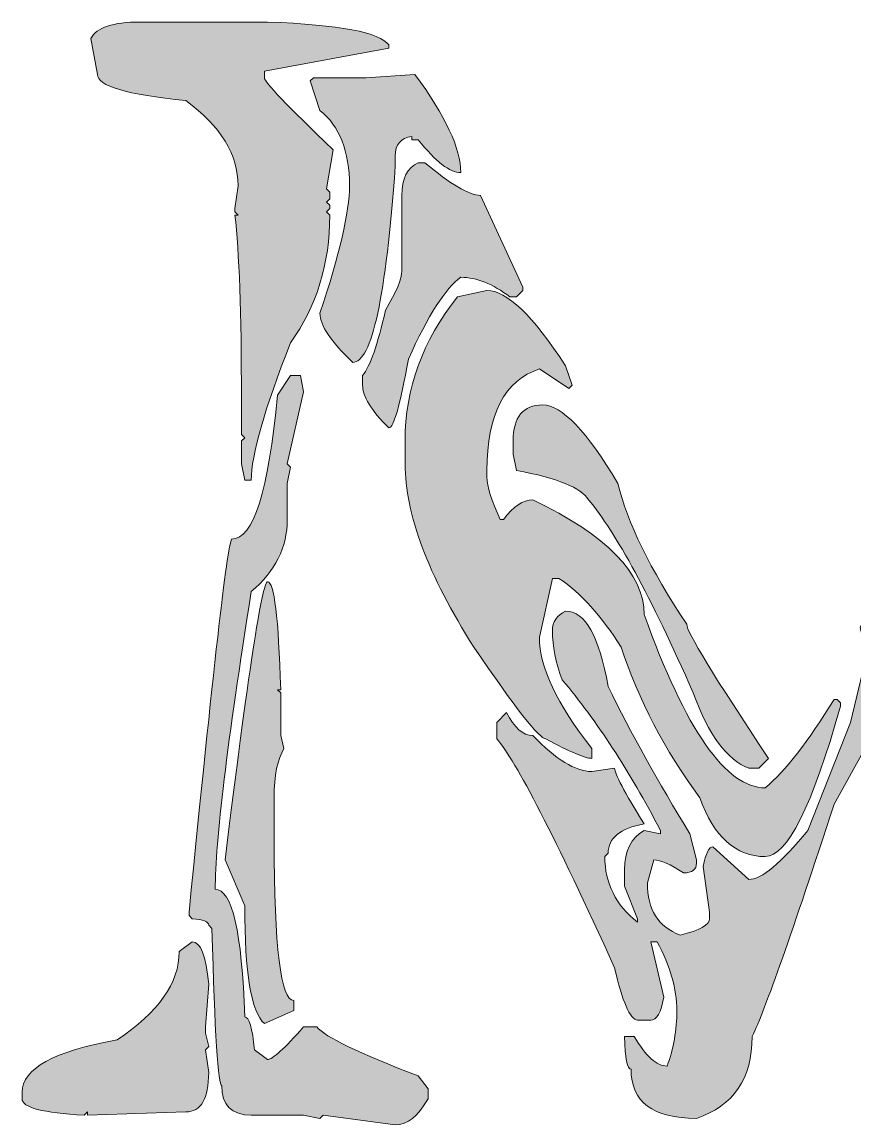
# Model space of a CAD drawing. Header units: inches. Extents: x 20 to 242, y -160 to -20.
# Drawn here: x 20 to 27.2, y -30.34 to -20.79 of the extents above; entities that cross this region are included whole.
import ezdxf

# ---------------------------------------------------------------- set-up
doc = ezdxf.new("R2010")
doc.units = ezdxf.units.IN
doc.header["$MEASUREMENT"] = 0
doc.layers.add('Layer 1', color=7, linetype='Continuous')

# ---------------------------------------------------------------- blocks, each defined once
blk = doc.blocks.new('block 3')
at = {"layer": 'Layer 1'}
h = blk.add_hatch(color=7, dxfattribs=at)
h.dxf.hatch_style = 2
edge = h.paths.add_edge_path()
edge.add_spline(control_points=[(21.4159, -21.4728), (21.7181, -21.6946), (21.8691, -21.9401), (21.8691, -22.209), (21.8691, -22.209), (21.8409, -22.4073), (21.8409, -22.4073), (21.8409, -22.4073), (21.8409, -22.4357), (21.8409, -22.4357), (21.8409, -22.4357), (21.8691, -22.4639), (21.8691, -22.4639), (21.8691, -22.4639), (21.8409, -22.4639), (21.8409, -22.4639), (21.8786, -22.7802), (21.8974, -23.3088), (21.8974, -24.0499), (21.8974, -24.0499), (21.8974, -24.3615), (21.8974, -24.3615), (21.8974, -24.3615), (21.9258, -24.3897), (21.9258, -24.3897), (21.9258, -24.3897), (21.8974, -24.418), (21.8974, -24.418), (21.8974, -24.418), (21.8974, -24.6163), (21.8974, -24.6163), (21.8974, -24.6163), (21.9258, -24.7579), (21.9258, -24.7579), (21.9258, -24.7579), (21.9825, -24.7579), (21.9825, -24.7579), (21.9825, -24.5408), (22.0957, -24.1445), (22.3223, -23.5684), (22.5489, -23.2523), (22.662, -22.8841), (22.662, -22.4639), (22.662, -22.4639), (22.6338, -22.4357), (22.6338, -22.4357), (22.6338, -22.4357), (22.662, -22.4073), (22.662, -22.4073), (22.662, -22.4073), (22.662, -22.379), (22.662, -22.379), (22.662, -22.379), (22.6338, -22.3508), (22.6338, -22.3508), (22.6338, -22.3508), (22.662, -22.3223), (22.662, -22.3223), (22.662, -22.3223), (22.662, -22.2657), (22.662, -22.2657), (22.662, -22.2657), (22.6338, -22.2374), (22.6338, -22.2374), (22.6338, -22.2374), (22.6904, -21.8976), (22.6904, -21.8976), (22.2939, -21.52), (22.0957, -21.3124), (22.0957, -21.2745), (22.0957, -21.2745), (22.0957, -21.2178), (22.0957, -21.2178), (22.0957, -21.2178), (23.1719, -21.0196), (23.1719, -21.0196), (23.1719, -21.0196), (23.1719, -20.9913), (23.1719, -20.9913), (23.0963, -20.8828), (22.7471, -20.8167), (22.1241, -20.7931), (22.1241, -20.7931), (21.0196, -20.7931), (21.0196, -20.7931), (20.7882, -20.7931), (20.6466, -20.8403), (20.5948, -20.9347), (20.5948, -20.9347), (20.6513, -21.2463), (20.6513, -21.2463), (20.6513, -21.3453), (20.9062, -21.4209), (21.4159, -21.4728)], knot_values=[0, 0, 0, 0, 1, 1, 1, 2, 2, 2, 3, 3, 3, 4, 4, 4, 5, 5, 5, 6, 6, 6, 7, 7, 7, 8, 8, 8, 9, 9, 9, 10, 10, 10, 11, 11, 11, 12, 12, 12, 13, 13, 13, 14, 14, 14, 15, 15, 15, 16, 16, 16, 17, 17, 17, 18, 18, 18, 19, 19, 19, 20, 20, 20, 21, 21, 21, 22, 22, 22, 23, 23, 23, 24, 24, 24, 25, 25, 25, 26, 26, 26, 27, 27, 27, 28, 28, 28, 29, 29, 29, 30, 30, 30, 31, 31, 31, 31], degree=3, periodic=1)
h = blk.add_hatch(color=7, dxfattribs=at)
h.dxf.hatch_style = 2
edge = h.paths.add_edge_path()
edge.add_spline(control_points=[(28.666, -23.8516), (28.666, -23.8516), (28.6377, -23.8516), (28.6377, -23.8516), (28.5432, -23.9083), (28.4961, -23.9744), (28.4961, -24.0499), (28.4961, -24.0499), (28.4677, -24.0499), (28.4677, -24.0499), (28.4677, -24.0499), (28.4677, -24.0216), (28.4677, -24.0216), (28.4867, -23.9083), (28.5149, -23.8516), (28.5528, -23.8516), (28.6754, -23.5448), (28.7888, -23.3183), (28.8927, -23.1719), (29.813, -22.3272), (30.6343, -21.7608), (31.3564, -21.4728), (32.0125, -21.2886), (32.3429, -21.1755), (32.3477, -21.1329), (32.3477, -21.1329), (32.3477, -21.048), (32.3477, -21.048), (32.2957, -20.9441), (32.2203, -20.8687), (32.1211, -20.8213), (32.1211, -20.8213), (31.7529, -20.8213), (31.7529, -20.8213), (31.7529, -20.8213), (31.0732, -20.8497), (31.0732, -20.8497), (29.9593, -20.8497), (29.4024, -20.9347), (29.4024, -21.1047), (29.4024, -21.1047), (29.4306, -21.1896), (29.4306, -21.1896), (29.7563, -21.1896), (29.9923, -21.284), (30.1387, -21.4728), (30.1387, -21.4728), (30.1103, -21.5577), (30.1103, -21.5577), (30.1103, -21.7088), (29.7327, -22.0863), (28.9776, -22.6904), (28.9776, -22.6339), (28.9586, -22.6055), (28.9209, -22.6055), (28.9209, -22.6055), (28.8927, -22.6055), (28.8927, -22.6055), (28.8927, -22.6055), (28.8642, -22.6339), (28.8642, -22.6339), (28.6518, -23.1059), (28.5103, -23.3702), (28.4395, -23.4268), (28.3356, -23.7808), (28.2412, -23.9791), (28.1563, -24.0216), (28.1563, -24.1019), (27.8541, -24.7721), (27.25, -26.0324), (27.2593, -26.1078), (27.2878, -26.1455), (27.335, -26.1455), (27.335, -26.1455), (27.1651, -26.8537), (27.1651, -26.8537), (27.1651, -26.8537), (26.7968, -27.7882), (26.7968, -27.7882), (26.5655, -28.0713), (26.3957, -28.2129), (26.2871, -28.2129), (26.2871, -28.2129), (25.9755, -27.9298), (25.9755, -27.9298), (25.9424, -27.9298), (25.9142, -27.9864), (25.8906, -28.0998), (25.8906, -28.0998), (25.9473, -28.4961), (25.9473, -28.4961), (25.9473, -28.4961), (25.9473, -28.5528), (25.9473, -28.5528), (25.9473, -28.6048), (25.8623, -28.652), (25.6923, -28.6944), (25.5035, -28.6236), (25.4091, -28.4727), (25.4091, -28.2414), (25.4091, -28.2414), (25.4658, -28.0431), (25.4658, -28.0431), (25.5225, -28.0431), (25.6074, -28.0808), (25.7208, -28.1563), (25.7962, -28.1563), (25.8339, -28.128), (25.8339, -28.0713), (25.8339, -28.0713), (25.8339, -28.0431), (25.8339, -28.0431), (25.8339, -28.0431), (25.7774, -27.8166), (25.7774, -27.8166), (25.5035, -27.3729), (25.2676, -26.9481), (25.0693, -26.5421), (24.9938, -26.1078), (24.871, -25.8908), (24.7012, -25.8908), (24.6256, -25.9285), (24.5878, -25.9852), (24.5878, -26.0606), (24.5878, -26.1929), (24.6163, -26.3345), (24.6729, -26.4854), (24.9702, -26.8394), (25.2534, -27.2738), (25.5225, -27.7882), (25.5225, -27.7882), (25.5225, -27.8166), (25.5225, -27.8166), (25.5225, -27.8166), (25.3809, -27.7882), (25.3809, -27.7882), (25.2676, -27.8543), (25.2109, -27.9676), (25.2109, -28.128), (25.2109, -28.128), (25.2109, -28.2696), (25.2109, -28.2696), (25.2109, -28.2696), (25.3242, -28.5528), (25.3242, -28.5528), (25.3242, -28.5528), (25.3242, -28.5812), (25.3242, -28.5812), (25.1354, -28.435), (25.041, -28.246), (25.041, -28.0147), (25.041, -28.0147), (25.0693, -27.9864), (25.0693, -27.9864), (25.0693, -27.8543), (25.1732, -27.7694), (25.3809, -27.7315), (25.2109, -27.4578), (25.126, -27.2974), (25.126, -27.25), (25.126, -27.25), (24.9277, -27.2785), (24.9277, -27.2785), (24.7861, -27.2785), (24.6163, -27.1746), (24.418, -26.9668), (24.3331, -26.9668), (24.2575, -26.9009), (24.1915, -26.7686), (24.1915, -26.7686), (24.1064, -26.8537), (24.1064, -26.8537), (24.1064, -26.8537), (24.1064, -26.9953), (24.1064, -26.9953), (24.2716, -27.1841), (24.6114, -27.8448), (25.126, -28.9776), (25.1921, -29.2704), (25.2581, -29.4213), (25.3242, -29.4308), (25.3242, -29.4308), (25.4376, -29.4308), (25.4376, -29.4308), (25.4894, -29.4308), (25.5271, -29.3646), (25.5507, -29.2325), (25.5507, -29.2325), (25.4376, -28.7511), (25.4376, -28.7511), (25.4376, -28.7511), (25.4941, -28.7511), (25.4941, -28.7511), (25.6074, -28.9635), (25.6641, -29.1617), (25.6641, -29.3459), (25.6641, -29.5157), (25.6357, -29.6762), (25.5792, -29.8273), (25.4894, -29.8273), (25.395, -29.7422), (25.296, -29.5724), (25.296, -29.5724), (25.2109, -29.5724), (25.2109, -29.5724), (25.2155, -29.7612), (25.2345, -29.8556), (25.2676, -29.8556), (25.2676, -30.1387), (25.4563, -30.2803), (25.8339, -30.2803), (26.1548, -30.1718), (26.3154, -29.9358), (26.3154, -29.5724), (26.4287, -29.3364), (26.6647, -28.6661), (27.0235, -27.5616), (27.0235, -27.5616), (27.3067, -27.0519), (27.3067, -27.0519), (27.3067, -27.0519), (28.6944, -23.9365), (28.6944, -23.9365), (28.6944, -23.9365), (28.666, -23.8516), (28.666, -23.8516)], knot_values=[0, 0, 0, 0, 1, 1, 1, 2, 2, 2, 3, 3, 3, 4, 4, 4, 5, 5, 5, 6, 6, 6, 7, 7, 7, 8, 8, 8, 9, 9, 9, 10, 10, 10, 11, 11, 11, 12, 12, 12, 13, 13, 13, 14, 14, 14, 15, 15, 15, 16, 16, 16, 17, 17, 17, 18, 18, 18, 19, 19, 19, 20, 20, 20, 21, 21, 21, 22, 22, 22, 23, 23, 23, 24, 24, 24, 25, 25, 25, 26, 26, 26, 27, 27, 27, 28, 28, 28, 29, 29, 29, 30, 30, 30, 31, 31, 31, 32, 32, 32, 33, 33, 33, 34, 34, 34, 35, 35, 35, 36, 36, 36, 37, 37, 37, 38, 38, 38, 39, 39, 39, 40, 40, 40, 41, 41, 41, 42, 42, 42, 43, 43, 43, 44, 44, 44, 45, 45, 45, 46, 46, 46, 47, 47, 47, 48, 48, 48, 49, 49, 49, 50, 50, 50, 51, 51, 51, 52, 52, 52, 53, 53, 53, 54, 54, 54, 55, 55, 55, 56, 56, 56, 57, 57, 57, 58, 58, 58, 59, 59, 59, 60, 60, 60, 61, 61, 61, 62, 62, 62, 63, 63, 63, 64, 64, 64, 65, 65, 65, 66, 66, 66, 67, 67, 67, 68, 68, 68, 69, 69, 69, 70, 70, 70, 71, 71, 71, 72, 72, 72, 73, 73, 73, 74, 74, 74, 75, 75, 75, 75], degree=3, periodic=1)
h = blk.add_hatch(color=7, dxfattribs=at)
h.dxf.hatch_style = 2
edge = h.paths.add_edge_path()
edge.add_spline(control_points=[(22.5204, -21.2745), (22.5204, -21.2745), (22.4922, -21.3028), (22.4922, -21.3028), (22.4922, -21.3028), (22.5771, -21.5577), (22.5771, -21.5577), (22.7471, -21.6946), (22.832, -21.9117), (22.832, -22.209), (22.832, -22.4357), (22.7471, -22.8038), (22.5771, -23.3135), (22.5771, -23.4175), (22.6715, -23.5591), (22.8603, -23.7384), (23.0255, -23.7384), (23.1481, -23.1719), (23.2286, -22.0392), (23.2286, -22.0392), (23.2286, -21.9542), (23.2286, -21.9542), (23.2286, -21.8504), (23.2756, -21.7939), (23.3702, -21.7842), (23.3702, -21.7842), (23.3702, -21.8126), (23.3702, -21.8126), (23.3702, -21.8126), (23.4268, -21.8126), (23.4268, -21.8126), (23.5777, -22.0014), (23.7004, -22.0958), (23.7949, -22.0958), (23.7949, -21.8881), (23.6627, -21.6049), (23.3984, -21.2463), (23.3984, -21.2463), (22.9736, -21.2745), (22.9736, -21.2745), (22.9736, -21.2745), (22.5204, -21.2745), (22.5204, -21.2745)], knot_values=[0, 0, 0, 0, 1, 1, 1, 2, 2, 2, 3, 3, 3, 4, 4, 4, 5, 5, 5, 6, 6, 6, 7, 7, 7, 8, 8, 8, 9, 9, 9, 10, 10, 10, 11, 11, 11, 12, 12, 12, 13, 13, 13, 14, 14, 14, 14], degree=3, periodic=1)
h = blk.add_hatch(color=7, dxfattribs=at)
h.dxf.hatch_style = 2
edge = h.paths.add_edge_path()
edge.add_spline(control_points=[(23.4268, -22.0109), (23.3323, -22.0533), (23.2851, -22.1478), (23.2851, -22.2941), (23.2851, -22.2941), (23.2851, -22.9454), (23.2851, -22.9454), (23.2851, -23.0162), (23.2379, -23.1295), (23.1435, -23.2852), (23.0773, -23.5826), (23.0114, -23.7715), (22.9454, -23.8516), (22.9454, -23.8516), (22.9454, -23.9365), (22.9454, -23.9365), (22.9454, -24.0311), (23.0208, -24.1538), (23.1719, -24.3048), (23.2143, -24.3048), (23.2709, -24.1066), (23.3417, -23.71), (23.5118, -23.3324), (23.6627, -23.0965), (23.7949, -23.0021), (23.9317, -23.0021), (24.0733, -23.0587), (24.2197, -23.1719), (24.2197, -23.1719), (24.2764, -23.1719), (24.2764, -23.1719), (24.2764, -23.1719), (24.3331, -23.1154), (24.3331, -23.1154), (24.3331, -23.1154), (24.3331, -23.087), (24.3331, -23.087), (24.3331, -23.087), (23.9648, -22.2941), (23.9648, -22.2941), (23.8657, -22.2894), (23.7052, -22.1949), (23.4833, -22.0109), (23.4833, -22.0109), (23.4268, -22.0109), (23.4268, -22.0109)], knot_values=[0, 0, 0, 0, 1, 1, 1, 2, 2, 2, 3, 3, 3, 4, 4, 4, 5, 5, 5, 6, 6, 6, 7, 7, 7, 8, 8, 8, 9, 9, 9, 10, 10, 10, 11, 11, 11, 12, 12, 12, 13, 13, 13, 14, 14, 14, 15, 15, 15, 15], degree=3, periodic=1)
h = blk.add_hatch(color=7, dxfattribs=at)
h.dxf.hatch_style = 2
edge = h.paths.add_edge_path()
edge.add_spline(control_points=[(24.5313, -26.9953), (24.7389, -27.1084), (24.871, -27.1651), (24.9277, -27.1651), (24.9277, -27.1651), (24.9277, -27.0802), (24.9277, -27.0802), (24.6256, -26.6931), (24.4747, -26.3722), (24.4747, -26.1173), (24.4747, -26.1173), (24.5878, -25.6076), (24.5878, -25.6076), (24.5878, -25.6076), (24.6445, -25.6076), (24.6445, -25.6076), (24.8333, -25.7349), (25.0126, -25.9331), (25.1826, -26.2022), (25.3337, -26.6601), (25.5602, -27.0943), (25.8623, -27.505), (25.985, -27.8448), (26.1738, -28.0147), (26.4287, -28.0147), (26.6175, -28.0147), (26.8346, -27.5806), (27.08, -26.7121), (27.08, -26.7121), (27.08, -26.6837), (27.08, -26.6837), (27.08, -26.6837), (27.0518, -26.6554), (27.0518, -26.6554), (27.0518, -26.6554), (27.0235, -26.6554), (27.0235, -26.6554), (26.8015, -27.0189), (26.6032, -27.2738), (26.4287, -27.42), (26.0889, -27.42), (25.7395, -26.9198), (25.3809, -25.919), (25.3809, -25.565), (25.0598, -25.2347), (24.418, -24.9279), (24.3331, -24.9279), (24.248, -24.9845), (24.1631, -25.0977), (24.1631, -25.0977), (24.1348, -25.0977), (24.1348, -25.0977), (24.0592, -24.9325), (24.0215, -24.8099), (24.0215, -24.7296), (24.0215, -24.7296), (24.0215, -24.6729), (24.0215, -24.6729), (24.0215, -24.1868), (24.1725, -23.8942), (24.4747, -23.7949), (24.4747, -23.7949), (24.7294, -23.965), (24.7294, -23.965), (24.7294, -23.965), (24.7579, -23.9365), (24.7579, -23.9365), (24.7579, -23.9365), (24.7012, -23.7667), (24.7012, -23.7667), (24.418, -23.3324), (24.1915, -23.1154), (24.0215, -23.1154), (24.0215, -23.1154), (23.7665, -23.1719), (23.7665, -23.1719), (23.4646, -23.5497), (23.3135, -23.965), (23.3135, -24.418), (23.3135, -24.418), (23.3135, -24.6163), (23.3135, -24.6163), (23.3135, -25.0507), (23.5118, -25.5792), (23.9081, -26.2022), (24.2669, -26.7309), (24.4747, -26.9953), (24.5313, -26.9953)], knot_values=[0, 0, 0, 0, 1, 1, 1, 2, 2, 2, 3, 3, 3, 4, 4, 4, 5, 5, 5, 6, 6, 6, 7, 7, 7, 8, 8, 8, 9, 9, 9, 10, 10, 10, 11, 11, 11, 12, 12, 12, 13, 13, 13, 14, 14, 14, 15, 15, 15, 16, 16, 16, 17, 17, 17, 18, 18, 18, 19, 19, 19, 20, 20, 20, 21, 21, 21, 22, 22, 22, 23, 23, 23, 24, 24, 24, 25, 25, 25, 26, 26, 26, 27, 27, 27, 28, 28, 28, 29, 29, 29, 29], degree=3, periodic=1)
h = blk.add_hatch(color=7, dxfattribs=at)
h.dxf.hatch_style = 2
edge = h.paths.add_edge_path()
edge.add_spline(control_points=[(22.5489, -29.4875), (22.5489, -29.4875), (22.4355, -29.4875), (22.4355, -29.4875), (22.2703, -29.6762), (22.1664, -29.7706), (22.1241, -29.7706), (22.1241, -29.7706), (22.0107, -29.6857), (22.0107, -29.6857), (21.9918, -29.4969), (21.9635, -29.4024), (21.9258, -29.4024), (21.902, -28.6661), (21.8171, -28.298), (21.6709, -28.298), (21.6709, -27.8874), (21.7747, -27.0283), (21.9825, -25.7208), (22.19, -25.5463), (22.2939, -25.3385), (22.2939, -25.0977), (22.2939, -25.0977), (22.2939, -24.7863), (22.2939, -24.7863), (22.2939, -24.7863), (22.3223, -24.6447), (22.3223, -24.6447), (22.3223, -24.6447), (22.2939, -24.6163), (22.2939, -24.6163), (22.2939, -24.6163), (22.4355, -23.9932), (22.4355, -23.9932), (22.4355, -23.9932), (22.4073, -23.8516), (22.4073, -23.8516), (22.4073, -23.8516), (22.3223, -23.8516), (22.3223, -23.8516), (22.3223, -23.8516), (22.209, -24.0216), (22.209, -24.0216), (22.1334, -24.8524), (22.0013, -25.2677), (21.8125, -25.2677), (21.7747, -25.3244), (21.6519, -26.4005), (21.4444, -28.4961), (21.4444, -28.4961), (21.4444, -28.5245), (21.4444, -28.5245), (21.4444, -28.5245), (21.4726, -28.5528), (21.4726, -28.5528), (21.567, -28.5576), (21.6142, -28.5766), (21.6142, -28.6095), (21.6142, -28.6095), (21.6426, -28.6377), (21.6426, -28.6377), (21.6662, -29.5441), (21.6945, -29.9972), (21.7275, -29.9972), (21.7275, -30.1672), (21.8125, -30.2521), (21.9825, -30.2521), (21.9825, -30.2521), (22.4355, -30.2521), (22.4355, -30.2521), (22.4355, -30.2521), (22.5771, -30.2803), (22.5771, -30.2803), (22.5771, -30.2803), (22.6055, -30.2521), (22.6055, -30.2521), (22.6055, -30.2521), (23.2286, -30.337), (23.2286, -30.337), (23.3323, -30.337), (23.4268, -30.2616), (23.5118, -30.1105), (23.5118, -30.1105), (23.5118, -30.0254), (23.5118, -30.0254), (23.5118, -30.0254), (23.4268, -29.9122), (23.4268, -29.9122), (22.917, -29.7188), (22.6243, -29.5772), (22.5489, -29.4875)], knot_values=[0, 0, 0, 0, 1, 1, 1, 2, 2, 2, 3, 3, 3, 4, 4, 4, 5, 5, 5, 6, 6, 6, 7, 7, 7, 8, 8, 8, 9, 9, 9, 10, 10, 10, 11, 11, 11, 12, 12, 12, 13, 13, 13, 14, 14, 14, 15, 15, 15, 16, 16, 16, 17, 17, 17, 18, 18, 18, 19, 19, 19, 20, 20, 20, 21, 21, 21, 22, 22, 22, 23, 23, 23, 24, 24, 24, 25, 25, 25, 26, 26, 26, 27, 27, 27, 28, 28, 28, 29, 29, 29, 30, 30, 30, 30], degree=3, periodic=1)
h = blk.add_hatch(color=7, dxfattribs=at)
h.dxf.hatch_style = 2
edge = h.paths.add_edge_path()
edge.add_spline(control_points=[(24.248, -24.418), (24.248, -24.418), (24.248, -24.5313), (24.248, -24.5313), (24.248, -24.5313), (24.2764, -24.6729), (24.2764, -24.6729), (24.6304, -24.7391), (24.8379, -24.824), (24.8994, -24.9279), (25.1354, -25.2064), (25.4376, -25.7633), (25.8057, -26.5987), (25.9378, -26.9622), (26.0983, -27.1792), (26.2871, -27.25), (26.2871, -27.25), (26.3721, -27.25), (26.3721, -27.25), (26.3721, -27.25), (26.457, -27.1651), (26.457, -27.1651), (25.985, -26.4571), (25.749, -26.0701), (25.749, -26.0039), (25.4327, -25.5273), (25.2345, -25.1215), (25.1544, -24.7863), (24.8853, -24.3331), (24.6681, -24.1066), (24.5029, -24.1066), (24.3331, -24.1066), (24.248, -24.2104), (24.248, -24.418)], knot_values=[0, 0, 0, 0, 1, 1, 1, 2, 2, 2, 3, 3, 3, 4, 4, 4, 5, 5, 5, 6, 6, 6, 7, 7, 7, 8, 8, 8, 9, 9, 9, 10, 10, 10, 11, 11, 11, 11], degree=3, periodic=1)
h = blk.add_hatch(color=7, dxfattribs=at)
h.dxf.hatch_style = 2
edge = h.paths.add_edge_path()
edge.add_spline(control_points=[(22.1241, -25.6358), (22.0767, -25.6358), (21.9541, -26.4384), (21.7558, -28.0431), (21.7558, -28.0431), (21.9258, -28.4396), (21.9258, -28.4396), (21.9258, -29.0201), (21.9825, -29.36), (22.0957, -29.459), (22.0957, -29.459), (22.3506, -29.3459), (22.3506, -29.3459), (22.3506, -29.3459), (22.3506, -29.2608), (22.3506, -29.2608), (22.2372, -29.2608), (22.1807, -28.7983), (22.1807, -27.8731), (22.1807, -27.8731), (22.1807, -27.505), (22.1807, -27.505), (22.1807, -27.3115), (22.209, -27.1699), (22.2657, -27.0802), (22.2657, -27.0802), (22.2372, -26.9668), (22.2372, -26.9668), (22.2372, -26.9668), (22.2372, -26.5987), (22.2372, -26.5987), (22.2372, -26.5987), (22.209, -26.5705), (22.209, -26.5705), (22.209, -26.5705), (22.2372, -26.5705), (22.2372, -26.5705), (22.2185, -25.9474), (22.1807, -25.6358), (22.1241, -25.6358)], knot_values=[0, 0, 0, 0, 1, 1, 1, 2, 2, 2, 3, 3, 3, 4, 4, 4, 5, 5, 5, 6, 6, 6, 7, 7, 7, 8, 8, 8, 9, 9, 9, 10, 10, 10, 11, 11, 11, 12, 12, 12, 13, 13, 13, 13], degree=3, periodic=1)
h = blk.add_hatch(color=7, dxfattribs=at)
h.dxf.hatch_style = 2
edge = h.paths.add_edge_path()
edge.add_spline(control_points=[(21.6142, -29.1192), (21.5906, -28.8739), (21.5434, -28.7511), (21.4726, -28.7511), (21.4726, -28.7511), (21.3594, -28.836), (21.3594, -28.836), (21.3594, -29.1099), (21.1799, -29.3646), (20.8213, -29.6006), (20.2737, -29.6998), (20, -29.8509), (20, -30.0538), (20, -30.0538), (20, -30.1105), (20, -30.1105), (20, -30.1859), (20.1793, -30.2333), (20.5381, -30.2521), (20.5381, -30.2521), (20.5664, -30.2237), (20.5664, -30.2237), (20.5664, -30.2237), (20.5664, -30.2521), (20.5664, -30.2521), (20.5664, -30.2521), (21.4159, -30.2237), (21.4159, -30.2237), (21.5481, -30.2237), (21.6142, -30.1105), (21.6142, -29.8838), (21.6142, -29.8838), (21.5859, -29.6857), (21.5859, -29.6857), (21.5859, -29.6857), (21.6142, -29.6573), (21.6142, -29.6573), (21.6142, -29.6573), (21.5859, -29.5441), (21.5859, -29.5441), (21.5859, -29.5441), (21.5859, -29.4875), (21.5859, -29.4875), (21.5859, -29.4875), (21.6142, -29.1192), (21.6142, -29.1192)], knot_values=[0, 0, 0, 0, 1, 1, 1, 2, 2, 2, 3, 3, 3, 4, 4, 4, 5, 5, 5, 6, 6, 6, 7, 7, 7, 8, 8, 8, 9, 9, 9, 10, 10, 10, 11, 11, 11, 12, 12, 12, 13, 13, 13, 14, 14, 14, 15, 15, 15, 15], degree=3, periodic=1)
at = {"layer": 'Layer 1', "lineweight": 0}
for points, knots in [([(21.4159, -21.4728), (21.7181, -21.6946), (21.8691, -21.9401), (21.8691, -22.209), (21.8691, -22.209), (21.8409, -22.4073), (21.8409, -22.4073), (21.8409, -22.4073), (21.8409, -22.4357), (21.8409, -22.4357), (21.8409, -22.4357), (21.8691, -22.4639), (21.8691, -22.4639), (21.8691, -22.4639), (21.8409, -22.4639), (21.8409, -22.4639), (21.8786, -22.7802), (21.8974, -23.3088), (21.8974, -24.0499), (21.8974, -24.0499), (21.8974, -24.3615), (21.8974, -24.3615), (21.8974, -24.3615), (21.9258, -24.3897), (21.9258, -24.3897), (21.9258, -24.3897), (21.8974, -24.418), (21.8974, -24.418), (21.8974, -24.418), (21.8974, -24.6163), (21.8974, -24.6163), (21.8974, -24.6163), (21.9258, -24.7579), (21.9258, -24.7579), (21.9258, -24.7579), (21.9825, -24.7579), (21.9825, -24.7579), (21.9825, -24.5408), (22.0957, -24.1445), (22.3223, -23.5684), (22.5489, -23.2523), (22.662, -22.8841), (22.662, -22.4639), (22.662, -22.4639), (22.6338, -22.4357), (22.6338, -22.4357), (22.6338, -22.4357), (22.662, -22.4073), (22.662, -22.4073), (22.662, -22.4073), (22.662, -22.379), (22.662, -22.379), (22.662, -22.379), (22.6338, -22.3508), (22.6338, -22.3508), (22.6338, -22.3508), (22.662, -22.3223), (22.662, -22.3223), (22.662, -22.3223), (22.662, -22.2657), (22.662, -22.2657), (22.662, -22.2657), (22.6338, -22.2374), (22.6338, -22.2374), (22.6338, -22.2374), (22.6904, -21.8976), (22.6904, -21.8976), (22.2939, -21.52), (22.0957, -21.3124), (22.0957, -21.2745), (22.0957, -21.2745), (22.0957, -21.2178), (22.0957, -21.2178), (22.0957, -21.2178), (23.1719, -21.0196), (23.1719, -21.0196), (23.1719, -21.0196), (23.1719, -20.9913), (23.1719, -20.9913), (23.0963, -20.8828), (22.7471, -20.8167), (22.1241, -20.7931), (22.1241, -20.7931), (21.0196, -20.7931), (21.0196, -20.7931), (20.7882, -20.7931), (20.6466, -20.8403), (20.5948, -20.9347), (20.5948, -20.9347), (20.6513, -21.2463), (20.6513, -21.2463), (20.6513, -21.3453), (20.9062, -21.4209), (21.4159, -21.4728)], [0, 0, 0, 0, 1, 1, 1, 2, 2, 2, 3, 3, 3, 4, 4, 4, 5, 5, 5, 6, 6, 6, 7, 7, 7, 8, 8, 8, 9, 9, 9, 10, 10, 10, 11, 11, 11, 12, 12, 12, 13, 13, 13, 14, 14, 14, 15, 15, 15, 16, 16, 16, 17, 17, 17, 18, 18, 18, 19, 19, 19, 20, 20, 20, 21, 21, 21, 22, 22, 22, 23, 23, 23, 24, 24, 24, 25, 25, 25, 26, 26, 26, 27, 27, 27, 28, 28, 28, 29, 29, 29, 30, 30, 30, 31, 31, 31, 31]), ([(28.666, -23.8516), (28.666, -23.8516), (28.6377, -23.8516), (28.6377, -23.8516), (28.5432, -23.9083), (28.4961, -23.9744), (28.4961, -24.0499), (28.4961, -24.0499), (28.4677, -24.0499), (28.4677, -24.0499), (28.4677, -24.0499), (28.4677, -24.0216), (28.4677, -24.0216), (28.4867, -23.9083), (28.5149, -23.8516), (28.5528, -23.8516), (28.6754, -23.5448), (28.7888, -23.3183), (28.8927, -23.1719), (29.813, -22.3272), (30.6343, -21.7608), (31.3564, -21.4728), (32.0125, -21.2886), (32.3429, -21.1755), (32.3477, -21.1329), (32.3477, -21.1329), (32.3477, -21.048), (32.3477, -21.048), (32.2957, -20.9441), (32.2203, -20.8687), (32.1211, -20.8213), (32.1211, -20.8213), (31.7529, -20.8213), (31.7529, -20.8213), (31.7529, -20.8213), (31.0732, -20.8497), (31.0732, -20.8497), (29.9593, -20.8497), (29.4024, -20.9347), (29.4024, -21.1047), (29.4024, -21.1047), (29.4306, -21.1896), (29.4306, -21.1896), (29.7563, -21.1896), (29.9923, -21.284), (30.1387, -21.4728), (30.1387, -21.4728), (30.1103, -21.5577), (30.1103, -21.5577), (30.1103, -21.7088), (29.7327, -22.0863), (28.9776, -22.6904), (28.9776, -22.6339), (28.9586, -22.6055), (28.9209, -22.6055), (28.9209, -22.6055), (28.8927, -22.6055), (28.8927, -22.6055), (28.8927, -22.6055), (28.8642, -22.6339), (28.8642, -22.6339), (28.6518, -23.1059), (28.5103, -23.3702), (28.4395, -23.4268), (28.3356, -23.7808), (28.2412, -23.9791), (28.1563, -24.0216), (28.1563, -24.1019), (27.8541, -24.7721), (27.25, -26.0324), (27.2593, -26.1078), (27.2878, -26.1455), (27.335, -26.1455), (27.335, -26.1455), (27.1651, -26.8537), (27.1651, -26.8537), (27.1651, -26.8537), (26.7968, -27.7882), (26.7968, -27.7882), (26.5655, -28.0713), (26.3957, -28.2129), (26.2871, -28.2129), (26.2871, -28.2129), (25.9755, -27.9298), (25.9755, -27.9298), (25.9424, -27.9298), (25.9142, -27.9864), (25.8906, -28.0998), (25.8906, -28.0998), (25.9473, -28.4961), (25.9473, -28.4961), (25.9473, -28.4961), (25.9473, -28.5528), (25.9473, -28.5528), (25.9473, -28.6048), (25.8623, -28.652), (25.6923, -28.6944), (25.5035, -28.6236), (25.4091, -28.4727), (25.4091, -28.2414), (25.4091, -28.2414), (25.4658, -28.0431), (25.4658, -28.0431), (25.5225, -28.0431), (25.6074, -28.0808), (25.7208, -28.1563), (25.7962, -28.1563), (25.8339, -28.128), (25.8339, -28.0713), (25.8339, -28.0713), (25.8339, -28.0431), (25.8339, -28.0431), (25.8339, -28.0431), (25.7774, -27.8166), (25.7774, -27.8166), (25.5035, -27.3729), (25.2676, -26.9481), (25.0693, -26.5421), (24.9938, -26.1078), (24.871, -25.8908), (24.7012, -25.8908), (24.6256, -25.9285), (24.5878, -25.9852), (24.5878, -26.0606), (24.5878, -26.1929), (24.6163, -26.3345), (24.6729, -26.4854), (24.9702, -26.8394), (25.2534, -27.2738), (25.5225, -27.7882), (25.5225, -27.7882), (25.5225, -27.8166), (25.5225, -27.8166), (25.5225, -27.8166), (25.3809, -27.7882), (25.3809, -27.7882), (25.2676, -27.8543), (25.2109, -27.9676), (25.2109, -28.128), (25.2109, -28.128), (25.2109, -28.2696), (25.2109, -28.2696), (25.2109, -28.2696), (25.3242, -28.5528), (25.3242, -28.5528), (25.3242, -28.5528), (25.3242, -28.5812), (25.3242, -28.5812), (25.1354, -28.435), (25.041, -28.246), (25.041, -28.0147), (25.041, -28.0147), (25.0693, -27.9864), (25.0693, -27.9864), (25.0693, -27.8543), (25.1732, -27.7694), (25.3809, -27.7315), (25.2109, -27.4578), (25.126, -27.2974), (25.126, -27.25), (25.126, -27.25), (24.9277, -27.2785), (24.9277, -27.2785), (24.7861, -27.2785), (24.6163, -27.1746), (24.418, -26.9668), (24.3331, -26.9668), (24.2575, -26.9009), (24.1915, -26.7686), (24.1915, -26.7686), (24.1064, -26.8537), (24.1064, -26.8537), (24.1064, -26.8537), (24.1064, -26.9953), (24.1064, -26.9953), (24.2716, -27.1841), (24.6114, -27.8448), (25.126, -28.9776), (25.1921, -29.2704), (25.2581, -29.4213), (25.3242, -29.4308), (25.3242, -29.4308), (25.4376, -29.4308), (25.4376, -29.4308), (25.4894, -29.4308), (25.5271, -29.3646), (25.5507, -29.2325), (25.5507, -29.2325), (25.4376, -28.7511), (25.4376, -28.7511), (25.4376, -28.7511), (25.4941, -28.7511), (25.4941, -28.7511), (25.6074, -28.9635), (25.6641, -29.1617), (25.6641, -29.3459), (25.6641, -29.5157), (25.6357, -29.6762), (25.5792, -29.8273), (25.4894, -29.8273), (25.395, -29.7422), (25.296, -29.5724), (25.296, -29.5724), (25.2109, -29.5724), (25.2109, -29.5724), (25.2155, -29.7612), (25.2345, -29.8556), (25.2676, -29.8556), (25.2676, -30.1387), (25.4563, -30.2803), (25.8339, -30.2803), (26.1548, -30.1718), (26.3154, -29.9358), (26.3154, -29.5724), (26.4287, -29.3364), (26.6647, -28.6661), (27.0235, -27.5616), (27.0235, -27.5616), (27.3067, -27.0519), (27.3067, -27.0519), (27.3067, -27.0519), (28.6944, -23.9365), (28.6944, -23.9365), (28.6944, -23.9365), (28.666, -23.8516), (28.666, -23.8516)], [0, 0, 0, 0, 1, 1, 1, 2, 2, 2, 3, 3, 3, 4, 4, 4, 5, 5, 5, 6, 6, 6, 7, 7, 7, 8, 8, 8, 9, 9, 9, 10, 10, 10, 11, 11, 11, 12, 12, 12, 13, 13, 13, 14, 14, 14, 15, 15, 15, 16, 16, 16, 17, 17, 17, 18, 18, 18, 19, 19, 19, 20, 20, 20, 21, 21, 21, 22, 22, 22, 23, 23, 23, 24, 24, 24, 25, 25, 25, 26, 26, 26, 27, 27, 27, 28, 28, 28, 29, 29, 29, 30, 30, 30, 31, 31, 31, 32, 32, 32, 33, 33, 33, 34, 34, 34, 35, 35, 35, 36, 36, 36, 37, 37, 37, 38, 38, 38, 39, 39, 39, 40, 40, 40, 41, 41, 41, 42, 42, 42, 43, 43, 43, 44, 44, 44, 45, 45, 45, 46, 46, 46, 47, 47, 47, 48, 48, 48, 49, 49, 49, 50, 50, 50, 51, 51, 51, 52, 52, 52, 53, 53, 53, 54, 54, 54, 55, 55, 55, 56, 56, 56, 57, 57, 57, 58, 58, 58, 59, 59, 59, 60, 60, 60, 61, 61, 61, 62, 62, 62, 63, 63, 63, 64, 64, 64, 65, 65, 65, 66, 66, 66, 67, 67, 67, 68, 68, 68, 69, 69, 69, 70, 70, 70, 71, 71, 71, 72, 72, 72, 73, 73, 73, 74, 74, 74, 75, 75, 75, 75]), ([(22.5204, -21.2745), (22.5204, -21.2745), (22.4922, -21.3028), (22.4922, -21.3028), (22.4922, -21.3028), (22.5771, -21.5577), (22.5771, -21.5577), (22.7471, -21.6946), (22.832, -21.9117), (22.832, -22.209), (22.832, -22.4357), (22.7471, -22.8038), (22.5771, -23.3135), (22.5771, -23.4175), (22.6715, -23.5591), (22.8603, -23.7384), (23.0255, -23.7384), (23.1481, -23.1719), (23.2286, -22.0392), (23.2286, -22.0392), (23.2286, -21.9542), (23.2286, -21.9542), (23.2286, -21.8504), (23.2756, -21.7939), (23.3702, -21.7842), (23.3702, -21.7842), (23.3702, -21.8126), (23.3702, -21.8126), (23.3702, -21.8126), (23.4268, -21.8126), (23.4268, -21.8126), (23.5777, -22.0014), (23.7004, -22.0958), (23.7949, -22.0958), (23.7949, -21.8881), (23.6627, -21.6049), (23.3984, -21.2463), (23.3984, -21.2463), (22.9736, -21.2745), (22.9736, -21.2745), (22.9736, -21.2745), (22.5204, -21.2745), (22.5204, -21.2745)], [0, 0, 0, 0, 1, 1, 1, 2, 2, 2, 3, 3, 3, 4, 4, 4, 5, 5, 5, 6, 6, 6, 7, 7, 7, 8, 8, 8, 9, 9, 9, 10, 10, 10, 11, 11, 11, 12, 12, 12, 13, 13, 13, 14, 14, 14, 14]), ([(23.4268, -22.0109), (23.3323, -22.0533), (23.2851, -22.1478), (23.2851, -22.2941), (23.2851, -22.2941), (23.2851, -22.9454), (23.2851, -22.9454), (23.2851, -23.0162), (23.2379, -23.1295), (23.1435, -23.2852), (23.0773, -23.5826), (23.0114, -23.7715), (22.9454, -23.8516), (22.9454, -23.8516), (22.9454, -23.9365), (22.9454, -23.9365), (22.9454, -24.0311), (23.0208, -24.1538), (23.1719, -24.3048), (23.2143, -24.3048), (23.2709, -24.1066), (23.3417, -23.71), (23.5118, -23.3324), (23.6627, -23.0965), (23.7949, -23.0021), (23.9317, -23.0021), (24.0733, -23.0587), (24.2197, -23.1719), (24.2197, -23.1719), (24.2764, -23.1719), (24.2764, -23.1719), (24.2764, -23.1719), (24.3331, -23.1154), (24.3331, -23.1154), (24.3331, -23.1154), (24.3331, -23.087), (24.3331, -23.087), (24.3331, -23.087), (23.9648, -22.2941), (23.9648, -22.2941), (23.8657, -22.2894), (23.7052, -22.1949), (23.4833, -22.0109), (23.4833, -22.0109), (23.4268, -22.0109), (23.4268, -22.0109)], [0, 0, 0, 0, 1, 1, 1, 2, 2, 2, 3, 3, 3, 4, 4, 4, 5, 5, 5, 6, 6, 6, 7, 7, 7, 8, 8, 8, 9, 9, 9, 10, 10, 10, 11, 11, 11, 12, 12, 12, 13, 13, 13, 14, 14, 14, 15, 15, 15, 15]), ([(24.5313, -26.9953), (24.7389, -27.1084), (24.871, -27.1651), (24.9277, -27.1651), (24.9277, -27.1651), (24.9277, -27.0802), (24.9277, -27.0802), (24.6256, -26.6931), (24.4747, -26.3722), (24.4747, -26.1173), (24.4747, -26.1173), (24.5878, -25.6076), (24.5878, -25.6076), (24.5878, -25.6076), (24.6445, -25.6076), (24.6445, -25.6076), (24.8333, -25.7349), (25.0126, -25.9331), (25.1826, -26.2022), (25.3337, -26.6601), (25.5602, -27.0943), (25.8623, -27.505), (25.985, -27.8448), (26.1738, -28.0147), (26.4287, -28.0147), (26.6175, -28.0147), (26.8346, -27.5806), (27.08, -26.7121), (27.08, -26.7121), (27.08, -26.6837), (27.08, -26.6837), (27.08, -26.6837), (27.0518, -26.6554), (27.0518, -26.6554), (27.0518, -26.6554), (27.0235, -26.6554), (27.0235, -26.6554), (26.8015, -27.0189), (26.6032, -27.2738), (26.4287, -27.42), (26.0889, -27.42), (25.7395, -26.9198), (25.3809, -25.919), (25.3809, -25.565), (25.0598, -25.2347), (24.418, -24.9279), (24.3331, -24.9279), (24.248, -24.9845), (24.1631, -25.0977), (24.1631, -25.0977), (24.1348, -25.0977), (24.1348, -25.0977), (24.0592, -24.9325), (24.0215, -24.8099), (24.0215, -24.7296), (24.0215, -24.7296), (24.0215, -24.6729), (24.0215, -24.6729), (24.0215, -24.1868), (24.1725, -23.8942), (24.4747, -23.7949), (24.4747, -23.7949), (24.7294, -23.965), (24.7294, -23.965), (24.7294, -23.965), (24.7579, -23.9365), (24.7579, -23.9365), (24.7579, -23.9365), (24.7012, -23.7667), (24.7012, -23.7667), (24.418, -23.3324), (24.1915, -23.1154), (24.0215, -23.1154), (24.0215, -23.1154), (23.7665, -23.1719), (23.7665, -23.1719), (23.4646, -23.5497), (23.3135, -23.965), (23.3135, -24.418), (23.3135, -24.418), (23.3135, -24.6163), (23.3135, -24.6163), (23.3135, -25.0507), (23.5118, -25.5792), (23.9081, -26.2022), (24.2669, -26.7309), (24.4747, -26.9953), (24.5313, -26.9953)], [0, 0, 0, 0, 1, 1, 1, 2, 2, 2, 3, 3, 3, 4, 4, 4, 5, 5, 5, 6, 6, 6, 7, 7, 7, 8, 8, 8, 9, 9, 9, 10, 10, 10, 11, 11, 11, 12, 12, 12, 13, 13, 13, 14, 14, 14, 15, 15, 15, 16, 16, 16, 17, 17, 17, 18, 18, 18, 19, 19, 19, 20, 20, 20, 21, 21, 21, 22, 22, 22, 23, 23, 23, 24, 24, 24, 25, 25, 25, 26, 26, 26, 27, 27, 27, 28, 28, 28, 29, 29, 29, 29]), ([(22.5489, -29.4875), (22.5489, -29.4875), (22.4355, -29.4875), (22.4355, -29.4875), (22.2703, -29.6762), (22.1664, -29.7706), (22.1241, -29.7706), (22.1241, -29.7706), (22.0107, -29.6857), (22.0107, -29.6857), (21.9918, -29.4969), (21.9635, -29.4024), (21.9258, -29.4024), (21.902, -28.6661), (21.8171, -28.298), (21.6709, -28.298), (21.6709, -27.8874), (21.7747, -27.0283), (21.9825, -25.7208), (22.19, -25.5463), (22.2939, -25.3385), (22.2939, -25.0977), (22.2939, -25.0977), (22.2939, -24.7863), (22.2939, -24.7863), (22.2939, -24.7863), (22.3223, -24.6447), (22.3223, -24.6447), (22.3223, -24.6447), (22.2939, -24.6163), (22.2939, -24.6163), (22.2939, -24.6163), (22.4355, -23.9932), (22.4355, -23.9932), (22.4355, -23.9932), (22.4073, -23.8516), (22.4073, -23.8516), (22.4073, -23.8516), (22.3223, -23.8516), (22.3223, -23.8516), (22.3223, -23.8516), (22.209, -24.0216), (22.209, -24.0216), (22.1334, -24.8524), (22.0013, -25.2677), (21.8125, -25.2677), (21.7747, -25.3244), (21.6519, -26.4005), (21.4444, -28.4961), (21.4444, -28.4961), (21.4444, -28.5245), (21.4444, -28.5245), (21.4444, -28.5245), (21.4726, -28.5528), (21.4726, -28.5528), (21.567, -28.5576), (21.6142, -28.5766), (21.6142, -28.6095), (21.6142, -28.6095), (21.6426, -28.6377), (21.6426, -28.6377), (21.6662, -29.5441), (21.6945, -29.9972), (21.7275, -29.9972), (21.7275, -30.1672), (21.8125, -30.2521), (21.9825, -30.2521), (21.9825, -30.2521), (22.4355, -30.2521), (22.4355, -30.2521), (22.4355, -30.2521), (22.5771, -30.2803), (22.5771, -30.2803), (22.5771, -30.2803), (22.6055, -30.2521), (22.6055, -30.2521), (22.6055, -30.2521), (23.2286, -30.337), (23.2286, -30.337), (23.3323, -30.337), (23.4268, -30.2616), (23.5118, -30.1105), (23.5118, -30.1105), (23.5118, -30.0254), (23.5118, -30.0254), (23.5118, -30.0254), (23.4268, -29.9122), (23.4268, -29.9122), (22.917, -29.7188), (22.6243, -29.5772), (22.5489, -29.4875)], [0, 0, 0, 0, 1, 1, 1, 2, 2, 2, 3, 3, 3, 4, 4, 4, 5, 5, 5, 6, 6, 6, 7, 7, 7, 8, 8, 8, 9, 9, 9, 10, 10, 10, 11, 11, 11, 12, 12, 12, 13, 13, 13, 14, 14, 14, 15, 15, 15, 16, 16, 16, 17, 17, 17, 18, 18, 18, 19, 19, 19, 20, 20, 20, 21, 21, 21, 22, 22, 22, 23, 23, 23, 24, 24, 24, 25, 25, 25, 26, 26, 26, 27, 27, 27, 28, 28, 28, 29, 29, 29, 30, 30, 30, 30]), ([(24.248, -24.418), (24.248, -24.418), (24.248, -24.5313), (24.248, -24.5313), (24.248, -24.5313), (24.2764, -24.6729), (24.2764, -24.6729), (24.6304, -24.7391), (24.8379, -24.824), (24.8994, -24.9279), (25.1354, -25.2064), (25.4376, -25.7633), (25.8057, -26.5987), (25.9378, -26.9622), (26.0983, -27.1792), (26.2871, -27.25), (26.2871, -27.25), (26.3721, -27.25), (26.3721, -27.25), (26.3721, -27.25), (26.457, -27.1651), (26.457, -27.1651), (25.985, -26.4571), (25.749, -26.0701), (25.749, -26.0039), (25.4327, -25.5273), (25.2345, -25.1215), (25.1544, -24.7863), (24.8853, -24.3331), (24.6681, -24.1066), (24.5029, -24.1066), (24.3331, -24.1066), (24.248, -24.2104), (24.248, -24.418)], [0, 0, 0, 0, 1, 1, 1, 2, 2, 2, 3, 3, 3, 4, 4, 4, 5, 5, 5, 6, 6, 6, 7, 7, 7, 8, 8, 8, 9, 9, 9, 10, 10, 10, 11, 11, 11, 11]), ([(22.1241, -25.6358), (22.0767, -25.6358), (21.9541, -26.4384), (21.7558, -28.0431), (21.7558, -28.0431), (21.9258, -28.4396), (21.9258, -28.4396), (21.9258, -29.0201), (21.9825, -29.36), (22.0957, -29.459), (22.0957, -29.459), (22.3506, -29.3459), (22.3506, -29.3459), (22.3506, -29.3459), (22.3506, -29.2608), (22.3506, -29.2608), (22.2372, -29.2608), (22.1807, -28.7983), (22.1807, -27.8731), (22.1807, -27.8731), (22.1807, -27.505), (22.1807, -27.505), (22.1807, -27.3115), (22.209, -27.1699), (22.2657, -27.0802), (22.2657, -27.0802), (22.2372, -26.9668), (22.2372, -26.9668), (22.2372, -26.9668), (22.2372, -26.5987), (22.2372, -26.5987), (22.2372, -26.5987), (22.209, -26.5705), (22.209, -26.5705), (22.209, -26.5705), (22.2372, -26.5705), (22.2372, -26.5705), (22.2185, -25.9474), (22.1807, -25.6358), (22.1241, -25.6358)], [0, 0, 0, 0, 1, 1, 1, 2, 2, 2, 3, 3, 3, 4, 4, 4, 5, 5, 5, 6, 6, 6, 7, 7, 7, 8, 8, 8, 9, 9, 9, 10, 10, 10, 11, 11, 11, 12, 12, 12, 13, 13, 13, 13]), ([(21.6142, -29.1192), (21.5906, -28.8739), (21.5434, -28.7511), (21.4726, -28.7511), (21.4726, -28.7511), (21.3594, -28.836), (21.3594, -28.836), (21.3594, -29.1099), (21.1799, -29.3646), (20.8213, -29.6006), (20.2737, -29.6998), (20, -29.8509), (20, -30.0538), (20, -30.0538), (20, -30.1105), (20, -30.1105), (20, -30.1859), (20.1793, -30.2333), (20.5381, -30.2521), (20.5381, -30.2521), (20.5664, -30.2237), (20.5664, -30.2237), (20.5664, -30.2237), (20.5664, -30.2521), (20.5664, -30.2521), (20.5664, -30.2521), (21.4159, -30.2237), (21.4159, -30.2237), (21.5481, -30.2237), (21.6142, -30.1105), (21.6142, -29.8838), (21.6142, -29.8838), (21.5859, -29.6857), (21.5859, -29.6857), (21.5859, -29.6857), (21.6142, -29.6573), (21.6142, -29.6573), (21.6142, -29.6573), (21.5859, -29.5441), (21.5859, -29.5441), (21.5859, -29.5441), (21.5859, -29.4875), (21.5859, -29.4875), (21.5859, -29.4875), (21.6142, -29.1192), (21.6142, -29.1192)], [0, 0, 0, 0, 1, 1, 1, 2, 2, 2, 3, 3, 3, 4, 4, 4, 5, 5, 5, 6, 6, 6, 7, 7, 7, 8, 8, 8, 9, 9, 9, 10, 10, 10, 11, 11, 11, 12, 12, 12, 13, 13, 13, 14, 14, 14, 15, 15, 15, 15])]:
    blk.add_open_spline(points, degree=3, knots=knots, dxfattribs=at)

msp = doc.modelspace()

# ---------------------------------------------------------------- block references
at = {"layer": 'Layer 1'}
msp.add_blockref('block 3', (0, 0), dxfattribs=at)

doc.saveas('drawing.dxf')
